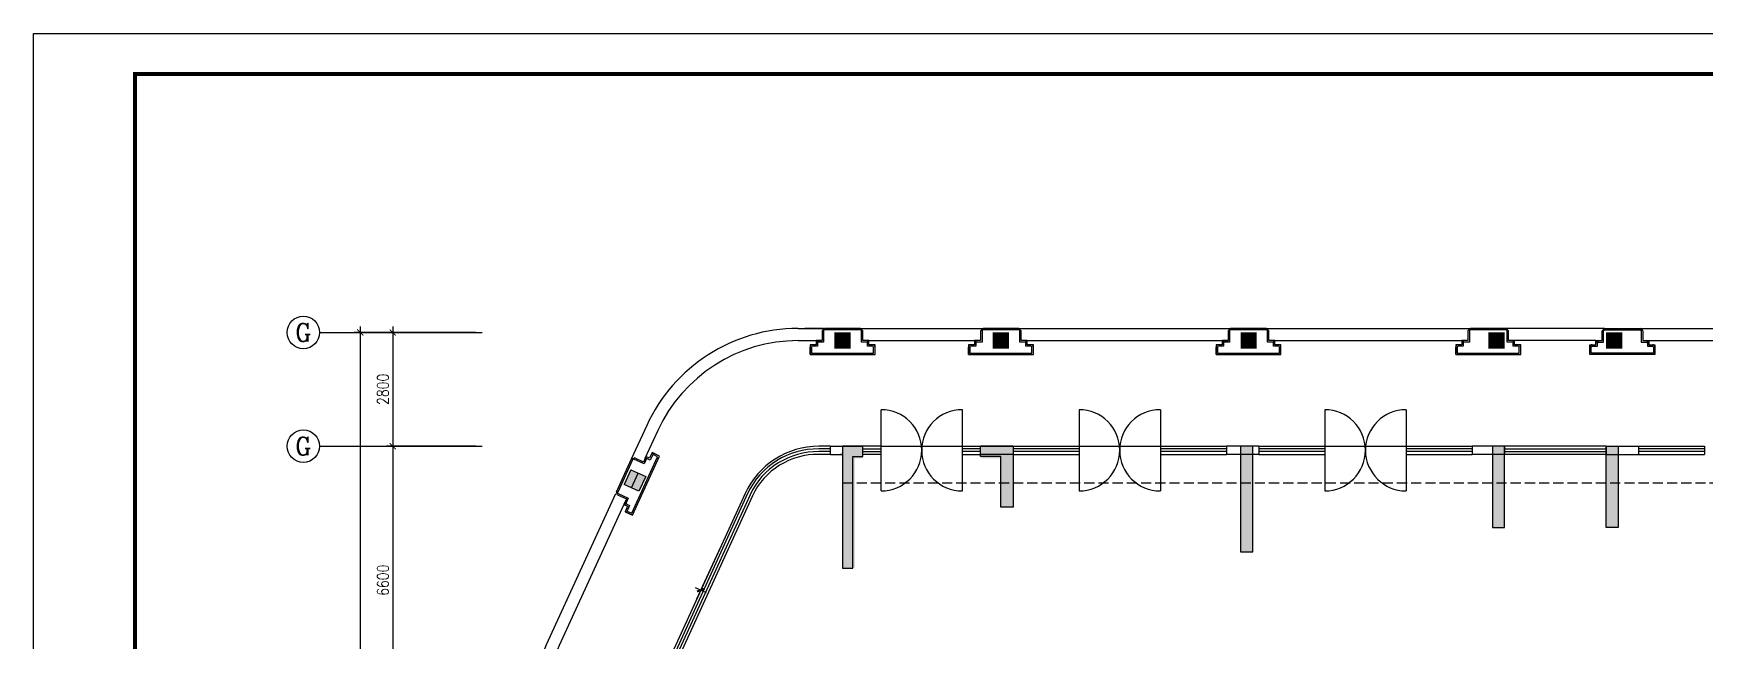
# Model space of a CAD drawing. Extents: x 2942 to 121742, y -69387 to 14613.
# Drawn here: x 2942 to 44088, y -335 to 14613 of the extents above; entities that cross this region are included whole.
import ezdxf
from ezdxf.enums import TextEntityAlignment as Align

# ---------------------------------------------------------------- set-up
doc = ezdxf.new("R2010")
doc.units = 0
doc.header["$LTSCALE"] = 1000
doc.header["$MEASUREMENT"] = 0
doc.linetypes.add('DASH', pattern=[0.35, 0.25, -0.1])
doc.layers.get('0').update_dxf_attribs({"linetype": 'CONTINUOUS'})
doc.layers.get('DEFPOINTS').update_dxf_attribs({"linetype": 'CONTINUOUS'})
for name, color, linetype in [('AXIS', 7, 'CONTINUOUS'), ('AXIS_TEXT', 7, 'CONTINUOUS'), ('COLUMN', 252, 'CONTINUOUS'), ('FRAME', 7, 'CONTINUOUS'), ('KT', 7, 'CONTINUOUS'), ('STAIR', 7, 'CONTINUOUS'), ('WALL', 7, 'CONTINUOUS'), ('WINDOW', 7, 'CONTINUOUS'), ('柱', 252, 'CONTINUOUS')]:
    doc.layers.add(name, color=color, linetype=linetype)
doc.styles.add('COMPLEX', font='COMPLEX.shx', dxfattribs={"width": 0.8})
doc.styles.add('DIM_FONT', font='romanc.shx', dxfattribs={"width": 0.8})
doc.dimstyles.new('S100', dxfattribs={"dimtxt": 280, "dimasz": 150, "dimexe": 150, "dimexo": 150, "dimgap": 100, "dimtad": 1, "dimdec": 0, "dimzin": 0, "dimdsep": 46, "dimtxsty": 'DIM_FONT', "dimblk": '_DIMX', "dimblk1": 'ARCHTICK', "dimblk2": 'ARCHTICK', "dimsah": 1, "dimcen": 0.09, "dimdle": 150, "dimclrt": 7, "dimadec": 0, "dimazin": 0, "dimtfac": 1, "dimtdec": 0, "dimtix": 1, "dimtmove": 2, "dimatfit": 3, "dimldrblk": 'ARCHTICK', "dimfxl": 0, "dimtolj": 1, "dimtzin": 0, "dimarcsym": 0})

# ---------------------------------------------------------------- blocks, each defined once
blk = doc.blocks.new('_FZH')
blk.add_solid([(-0.5, -0.5), (0.5, -0.5), (-0.5, 0.5), (0.5, 0.5)])
blk = doc.blocks.new('_ARCHTICK')
at = {"color": 0, "linetype": 'ByBlock', "const_width": 0.15}
blk.add_lwpolyline([(-0.5, -0.5), (0.5, 0.5)], dxfattribs=at)
blk = doc.blocks.new('*D759')
at = {"color": 0, "linetype": 'ByBlock'}
for p, q in [((13838, 7250), (10838, 7250)), ((10988, 7400), (10988, -15500)), ((13838, -15350), (10838, -15350))]:
    blk.add_line(p, q, dxfattribs=at)
at = {"layer": 'DEFPOINTS', "color": 0, "linetype": 'ByBlock'}
for p in [(13988, 7250), (10988, -15350), (13988, -15350)]:
    blk.add_point(p, dxfattribs=at)
at = {"color": 0, "linetype": 'ByBlock', "xscale": 150, "yscale": 150, "zscale": 150}
for p, rotation in [((10988, 7250), 90), ((10988, -15350), 270)]:
    blk.add_blockref('_ARCHTICK', p, dxfattribs=dict(at, rotation=rotation))
at = {"color": 7, "linetype": 'ByBlock', "insert": (10748, -4050), "char_height": 280, "attachment_point": 5, "rotation": 90, "style": 'DIM_FONT'}
blk.add_mtext('\\A1;22600', dxfattribs=at)
blk = doc.blocks.new('_DIMX')
blk.add_line((-150, 0), (150, 0))
at = {"const_width": 50}
blk.add_lwpolyline([(-70, -70), (70, 70)], dxfattribs=at)
blk = doc.blocks.new('*D769')
at = {"color": 0, "linetype": 'ByBlock'}
for p, q in [((11788, 4600), (11788, -2300)), ((13838, 4450), (11638, 4450)), ((13838, -2150), (11638, -2150))]:
    blk.add_line(p, q, dxfattribs=at)
at = {"layer": 'DEFPOINTS', "color": 0, "linetype": 'ByBlock'}
for p in [(13988, 4450), (11788, -2150), (13988, -2150)]:
    blk.add_point(p, dxfattribs=at)
at = {"color": 0, "linetype": 'ByBlock', "xscale": 150, "yscale": 150, "zscale": 150}
for p, rotation in [((11788, 4450), 90), ((11788, -2150), 270)]:
    blk.add_blockref('_ARCHTICK', p, dxfattribs=dict(at, rotation=rotation))
at = {"color": 7, "linetype": 'ByBlock', "insert": (11548, 1150), "char_height": 280, "attachment_point": 5, "rotation": 90, "style": 'DIM_FONT'}
blk.add_mtext('\\A1;6600', dxfattribs=at)
blk = doc.blocks.new('_AXISO')
blk.add_circle((0, 0), 0.5)
at = {"layer": 'AXIS_TEXT', "style": 'COMPLEX', "width": 1.041667}
blk.add_attdef('A', text='', height=0.56, dxfattribs=at).set_placement((-0.25, -0.28), (0.25, -0.28), align=Align.FIT)
blk = doc.blocks.new('*D778')
at = {"color": 0, "linetype": 'ByBlock'}
for p, q in [((12288, 7250), (11638, 7250)), ((11788, 7400), (11788, 4300)), ((12288, 4450), (11638, 4450))]:
    blk.add_line(p, q, dxfattribs=at)
at = {"layer": 'DEFPOINTS', "color": 0, "linetype": 'ByBlock'}
for p in [(12438, 7250), (11788, 4450), (12438, 4450)]:
    blk.add_point(p, dxfattribs=at)
at = {"color": 0, "linetype": 'ByBlock', "xscale": 150, "yscale": 150, "zscale": 150}
for p, rotation in [((11788, 7250), 90), ((11788, 4450), 270)]:
    blk.add_blockref('_ARCHTICK', p, dxfattribs=dict(at, rotation=rotation))
at = {"color": 7, "linetype": 'ByBlock', "insert": (11548, 5850), "char_height": 280, "attachment_point": 5, "rotation": 90, "style": 'DIM_FONT'}
blk.add_mtext('\\A1;2800', dxfattribs=at)
blk = doc.blocks.new('M_B0OPK')
for p, q in [((-0.5, 0.5), (0.5, 0.5)), ((0.5, 0.167), (-0.5, 0.167)), ((0.5, -0.167), (-0.5, -0.167)), ((-0.5, -0.5), (0.5, -0.5))]:
    blk.add_line(p, q)

msp = doc.modelspace()

# ---------------------------------------------------------------- hatches: boundary and pattern name
at = {"layer": 'COLUMN'}
h = msp.add_hatch(color=256, dxfattribs=at)
h.paths.add_polyline_path([(17849.9, 3341.3), (17933.4, 3523.1), (17569.8, 3689.9), (17486.4, 3508.2)])
h.paths.add_polyline_path([(17933.4, 3523.1), (18016.8, 3704.9), (17653.2, 3871.7), (17569.8, 3689.9)])
at = {"layer": '柱'}
h = msp.add_hatch(color=252, dxfattribs=at)
h.paths.add_polyline_path([(38863.3, -1150.1), (39163.3, -1150.1), (39163.3, -2150.1), (37863.3, -2150.1), (37863.3, -1850.1), (38863.3, -1850.1)])
h.paths.add_polyline_path([(23363.3, 4449.9), (22863.3, 4449.9), (22863.3, 1449.9), (23163.3, 1449.9), (23163.3, 4149.9), (23363.3, 4149.9)])
h.paths.add_polyline_path([(22863.3, -3150.1), (23163.3, -3150.1), (23163.3, -4650.1), (23363.3, -4650.1), (23363.3, -4950.1), (22863.3, -4950.1)])
h.paths.add_polyline_path([(29463.3, -8150.1), (29963.3, -8150.1), (29963.3, -10140.1), (29663.3, -10140.1), (29663.3, -8450.1), (29463.3, -8450.1)])
h.paths.add_polyline_path([(25463.3, -12850.1), (25763.3, -12850.1), (25763.3, -14550.1), (26113.3, -14550.1), (26113.3, -14850.1), (25463.3, -14850.1)])
h.paths.add_polyline_path([(25963.3, -9350.1), (25463.3, -9350.1), (25463.3, -10950.1), (25763.3, -10950.1), (25763.3, -9650.1), (25963.3, -9650.1)])
h.paths.add_polyline_path([(28663.3, -14550.1), (28663.3, -14850.1), (30063.3, -14850.1), (30063.3, -14550.1), (29463.3, -14550.1), (29463.3, -13850.1), (29163.3, -13850.1), (29163.3, -14550.1)])
h.paths.add_polyline_path([(34563.3, -13750.1), (34863.3, -13750.1), (34863.3, -15350.1), (34563.3, -15350.1)])
h.paths.add_polyline_path([(26563.3, -2400.1), (27263.3, -2400.1), (27263.3, -1700.1), (26563.3, -1700.1)])
h.paths.add_polyline_path([(26563.3, -5200.1), (27263.3, -5200.1), (27263.3, -4500.1), (26563.3, -4500.1)])
h.paths.add_polyline_path([(26263.3, 4449.9), (27063.3, 4449.9), (27063.3, 3149.9), (27063.3, 2949.9), (26763.3, 2949.9), (26763.3, 4149.9), (26263.3, 4149.9)])
h.paths.add_polyline_path([(34863.3, -8150.1), (34863.3, -8450.1), (32863.3, -8450.1), (32863.3, -8150.1)])
h.paths.add_polyline_path([(32363.3, -5200.1), (33063.3, -5200.1), (33063.3, -4500.1), (32363.3, -4500.1)])
h.paths.add_polyline_path([(32363.3, -2400.1), (33063.3, -2400.1), (33063.3, -1700.1), (32363.3, -1700.1)])
h.paths.add_polyline_path([(37963.3, -6550.1), (37963.3, -6250.1), (37163.3, -6250.1), (37163.3, -8850.1), (38063.3, -8850.1), (38063.3, -8550.1), (37463.3, -8550.1), (37463.3, -6550.1)])
h.paths.add_polyline_path([(37463.3, -6550.1), (37463.3, -8550.1)], flags=16)
h.paths.add_polyline_path([(32663.3, 1849.9), (32963.3, 1849.9), (32963.3, 4449.9), (32663.3, 4449.9)])
h.paths.add_polyline_path([(54563.3, 4449.9), (53763.3, 4449.9), (53763.3, 3149.9), (53763.3, 2949.9), (54063.3, 2949.9), (54063.3, 4149.9), (54563.3, 4149.9)])
h.paths.add_polyline_path([(54263.3, -2400.1), (53563.3, -2400.1), (53563.3, -1700.1), (54263.3, -1700.1)])
h.paths.add_polyline_path([(54263.3, -5200.1), (53563.3, -5200.1), (53563.3, -4500.1), (54263.3, -4500.1)])
h.paths.add_polyline_path([(51363.3, -8150.1), (50863.3, -8150.1), (50863.3, -10140.1), (51163.3, -10140.1), (51163.3, -8450.1), (51363.3, -8450.1)])
h.paths.add_polyline_path([(46263.3, -13750.1), (45963.3, -13750.1), (45963.3, -15350.1), (46263.3, -15350.1)])
h.paths.add_polyline_path([(41963.3, -13350.1), (41663.3, -13350.1), (41663.3, -15350.1), (41963.3, -15350.1)])
h.paths.add_polyline_path([(38863.3, -13350.1), (39163.3, -13350.1), (39163.3, -15350.1), (38863.3, -15350.1)])
h.paths.add_polyline_path([(52163.3, -14550.1), (52163.3, -14850.1), (50763.3, -14850.1), (50763.3, -14550.1), (51363.3, -14550.1), (51363.3, -13850.1), (51663.3, -13850.1), (51663.3, -14550.1)])
h.paths.add_polyline_path([(45963.3, -8150.1), (45963.3, -8450.1), (47963.3, -8450.1), (47963.3, -8150.1)])
h.paths.add_polyline_path([(41963.3, -1150.1), (41663.3, -1150.1), (41663.3, -2150.1), (42963.3, -2150.1), (42963.3, -1850.1), (41963.3, -1850.1)])
h.paths.add_polyline_path([(39063.3, -6550.1), (39063.3, -6250.1), (39863.3, -6250.1), (39863.3, -8850.1), (38963.3, -8850.1), (38963.3, -8550.1), (39563.3, -8550.1), (39563.3, -6550.1)])
h.paths.add_polyline_path([(41763.3, -6550.1), (41763.3, -6250.1), (40963.3, -6250.1), (40963.3, -8850.1), (41863.3, -8850.1), (41863.3, -8550.1), (41263.3, -8550.1), (41263.3, -6550.1)])
h.paths.add_polyline_path([(43363.3, -6550.1), (43363.3, -8550.1)], flags=16)
h.paths.add_polyline_path([(42863.3, -6550.1), (42863.3, -6250.1), (43663.3, -6250.1), (43663.3, -8850.1), (42763.3, -8850.1), (42763.3, -8550.1), (43363.3, -8550.1), (43363.3, -6550.1)])
h.paths.add_polyline_path([(38863.3, 2449.9), (39163.3, 2449.9), (39163.3, 4449.9), (38863.3, 4449.9)])
h.paths.add_polyline_path([(41963.3, 2449.9), (41663.3, 2449.9), (41663.3, 4449.9), (41963.3, 4449.9)])
h.paths.add_polyline_path([(48463.3, -5200.1), (47763.3, -5200.1), (47763.3, -4500.1), (48463.3, -4500.1)])
h.paths.add_polyline_path([(48463.3, -2400.1), (47763.3, -2400.1), (47763.3, -1700.1), (48463.3, -1700.1)])
h.paths.add_polyline_path([(48163.3, 1849.9), (47863.3, 1849.9), (47863.3, 4449.9), (48163.3, 4449.9)])
h.paths.add_polyline_path([(55363.3, -12850.1), (55063.3, -12850.1), (55063.3, -14550.1), (54713.3, -14550.1), (54713.3, -14850.1), (55363.3, -14850.1)])
h.paths.add_polyline_path([(54863.3, -9350.1), (55363.3, -9350.1), (55363.3, -10950.1), (55063.3, -10950.1), (55063.3, -9650.1), (54863.3, -9650.1)])
h.paths.add_polyline_path([(57463.3, 4449.9), (57963.3, 4449.9), (57963.3, 1449.9), (57663.3, 1449.9), (57663.3, 4149.9), (57463.3, 4149.9)])
h.paths.add_polyline_path([(57963.3, -3150.1), (57663.3, -3150.1), (57663.3, -4650.1), (57463.3, -4650.1), (57463.3, -4950.1), (57963.3, -4950.1)])
edge = h.paths.add_edge_path()
edge.add_line((20397.6, 4449.9), (58994.1, 4449.9))
edge = h.paths.add_edge_path()
edge.add_line((57963.3, -17655), (57963.3, 8640.9))

# ---------------------------------------------------------------- linework, layer by layer
for p, q in [((23813.3, 3349.7), (23813.3, 5349.7)), ((25813.3, 3349.7), (25813.3, 5349.7)), ((28688.3, 5349.7), (28688.3, 3349.7)), ((30688.3, 5349.7), (30688.3, 3349.7)), ((34738.3, 5349.7), (34738.3, 3349.7)), ((36738.3, 5349.7), (36738.3, 3349.7)), ((30688.3, 4449.9), (32313.3, 4449.9)), ((32313.3, 4383.1), (30688.3, 4383.1)), ((32313.3, 4316.3), (30688.3, 4316.3)), ((30688.3, 4249.5), (32313.3, 4249.5)), ((33113.3, 4449.9), (34738.3, 4449.9)), ((34738.3, 4383.1), (33113.3, 4383.1)), ((34738.3, 4316.3), (33113.3, 4316.3)), ((33113.3, 4249.5), (34738.3, 4249.5)), ((36738.3, 4449.9), (38363.3, 4449.9)), ((38363.3, 4383.1), (36738.3, 4383.1)), ((38363.3, 4316.3), (36738.3, 4316.3)), ((36738.3, 4249.5), (38363.3, 4249.5)), ((41663.3, 4449.9), (39163.3, 4449.9)), ((39163.3, 4383.1), (41663.3, 4383.1)), ((39163.3, 4316.3), (41663.3, 4316.3)), ((41663.3, 4249.5), (39163.3, 4249.5))]:
    msp.add_line(p, q)
at = {"color": 0, "linetype": 'ByBlock'}
msp.add_line((19860.2, 1968.2), (19269.1, 680.2), dxfattribs=at)
for centre, start, end in [((23813.3, 4349.7), 270, 90), ((25813.3, 4349.7), 90, 270), ((28688.3, 4349.7), 270, 90), ((30688.3, 4349.7), 90, 270), ((34738.3, 4349.7), 270, 90), ((36738.3, 4349.7), 90, 270)]:
    msp.add_arc(centre, 1000, start, end)
at = {"layer": 'AXIS'}
for p, q in [((9988.4, 7249.9), (13988.4, 7249.9)), ((9988.4, 4449.9), (13988.4, 4449.9))]:
    msp.add_line(p, q, dxfattribs=at)
at = {"layer": 'COLUMN'}
for p, q in [((17653.2, 3871.7), (17486.4, 3508.2)), ((17653.2, 3871.7), (18016.8, 3704.9)), ((17668.2, 3424.7), (17835, 3788.3)), ((18016.8, 3704.9), (17849.9, 3341.3)), ((17849.9, 3341.3), (17486.4, 3508.2))]:
    msp.add_line(p, q, dxfattribs=at)
at = {"layer": 'DEFPOINTS', "color": 0, "linetype": 'ByBlock'}
for p in [(17501.4, 3061.2), (19985.4, 2240.8), (19373.4, 907.4)]:
    msp.add_point(p, dxfattribs=at)
at = {"layer": 'FRAME', "color": 7, "linetype": 'ByBlock'}
msp.add_lwpolyline([(121742.1, -69387), (2942.1, -69387), (2942.1, 14613), (121742.1, 14613)], close=True, dxfattribs=at)
at = {"layer": 'FRAME', "color": 7, "linetype": 'ByBlock', "const_width": 100}
msp.add_lwpolyline([(120742.1, 13612.6), (5442.1, 13612.6), (5442.1, -68387.5), (120742.1, -68387.5)], close=True, dxfattribs=at)
at = {"layer": 'KT', "linetype": 'DASH'}
msp.add_line((22863.3, 3549.9), (57963.3, 3549.9), dxfattribs=at)
at = {"layer": 'STAIR'}
for p, q in [((21768.7, 7349.9), (26323.3, 7349.9)), ((21768.7, 7049.9), (22363.3, 7049.9)), ((22398.4, 7349.9), (21933.1, 7349.9)), ((23513.3, 7049.9), (26113.3, 7049.9)), ((27203.3, 7349.9), (32419.2, 7349.9)), ((27413.3, 7049.9), (32359.2, 7049.9)), ((33313.3, 7349.9), (38322.3, 7349.9)), ((33463.3, 7049.9), (38112.3, 7049.9)), ((41624.4, 7349.9), (39202.3, 7349.9)), ((41414.4, 7049.9), (39413.3, 7049.9)), ((42504.4, 7349.9), (47523.3, 7349.9)), ((42664.8, 7049.9), (47313.3, 7049.9)), ((18041.7, 4958.5), (17662.7, 4131.6)), ((18315.6, 4835), (17999.5, 4146.5)), ((23813.3, 4449.9), (25813.3, 4449.9)), ((28688.3, 4449.9), (30688.3, 4449.9)), ((34738.3, 4449.9), (36738.3, 4449.9))]:
    msp.add_line(p, q, dxfattribs=at)
for points in [[(17270.5, 3277.2), (15613.9, -331.9, 0.0842481), (15139.5, -2099.8), (15093.2, -2591)], [(17480.5, 3015.7), (15886.6, -457.1, 0.084248), (15438.2, -2127.9), (15420, -2320.5)]]:
    msp.add_lwpolyline(points, format="xyb", dxfattribs=at)
for centre, radius, end in [((21768.7, 3249.9), 4100, 155.37191), ((21769.2, 3249.9), 3800, 155.34585)]:
    msp.add_arc(centre, radius, 90, end, dxfattribs=at)
at = {"layer": 'WALL'}
for p, q in [((22213.3, 7049.9), (22230.9, 7032.3)), ((22363.3, 7049.9), (22213.3, 7049.9)), ((22213.3, 7049.9), (22213.3, 6949.9)), ((22398.4, 7014.9), (22273.3, 7014.9)), ((22363.3, 7289.9), (22423.3, 7349.9)), ((22363.3, 7289.9), (22363.3, 7049.9)), ((22398.4, 7290.6), (22398.4, 7014.9)), ((23303.3, 7349.9), (22423.3, 7349.9)), ((23303.3, 7314.9), (22423.3, 7314.9)), ((23303.3, 7349.9), (23363.3, 7289.9)), ((23328.3, 7014.9), (23328.3, 7289.9)), ((23453.3, 7014.9), (23328.3, 7014.9)), ((23363.3, 7049.9), (23363.3, 7289.9)), ((23513.3, 7049.9), (23363.3, 7049.9)), ((23513.3, 7049.9), (23495.8, 7032.3)), ((23513.3, 6949.9), (23513.3, 7049.9)), ((26113.3, 7049.9), (26130.9, 7032.3)), ((26263.3, 7049.9), (26113.3, 7049.9)), ((26113.3, 7049.9), (26113.3, 6949.9)), ((26298.4, 7014.9), (26173.3, 7014.9)), ((26263.3, 7289.9), (26323.3, 7349.9)), ((26263.3, 7289.9), (26263.3, 7049.9)), ((26298.4, 7290.6), (26298.4, 7014.9)), ((27203.3, 7349.9), (26323.3, 7349.9)), ((27203.3, 7314.9), (26323.3, 7314.9)), ((27203.3, 7349.9), (27263.3, 7289.9)), ((27228.3, 7014.9), (27228.3, 7289.9)), ((27353.3, 7014.9), (27228.3, 7014.9)), ((27263.3, 7049.9), (27263.3, 7289.9)), ((27413.3, 7049.9), (27263.3, 7049.9)), ((27413.3, 7049.9), (27395.8, 7032.3)), ((27413.3, 6949.9), (27413.3, 7049.9)), ((32209.2, 7049.9), (32226.7, 7032.3)), ((32359.2, 7049.9), (32209.2, 7049.9)), ((32209.2, 7049.9), (32209.2, 6949.9)), ((32394.2, 7014.9), (32269.2, 7014.9)), ((32359.2, 7289.9), (32419.2, 7349.9)), ((32359.2, 7289.9), (32359.2, 7049.9)), ((32394.2, 7290.6), (32394.2, 7014.9)), ((33299.2, 7349.9), (32419.2, 7349.9)), ((33299.2, 7314.9), (32419.2, 7314.9)), ((33299.2, 7349.9), (33359.2, 7289.9)), ((33324.2, 7014.9), (33324.2, 7289.9)), ((33449.2, 7014.9), (33324.2, 7014.9)), ((33359.2, 7049.9), (33359.2, 7289.9)), ((33509.2, 7049.9), (33359.2, 7049.9)), ((33509.2, 7049.9), (33491.6, 7032.3)), ((33509.2, 6949.9), (33509.2, 7049.9)), ((38112.3, 7049.9), (38129.8, 7032.3)), ((38262.3, 7049.9), (38112.3, 7049.9)), ((38112.3, 7049.9), (38112.3, 6949.9)), ((38297.3, 7014.9), (38172.3, 7014.9)), ((38262.3, 7289.9), (38322.3, 7349.9)), ((38262.3, 7289.9), (38262.3, 7049.9)), ((38297.3, 7290.6), (38297.3, 7014.9)), ((39202.3, 7349.9), (38322.3, 7349.9)), ((39202.3, 7314.9), (38322.3, 7314.9)), ((39202.3, 7349.9), (39262.3, 7289.9)), ((39227.3, 7014.9), (39227.3, 7289.9)), ((39352.3, 7014.9), (39227.3, 7014.9)), ((39262.3, 7049.9), (39262.3, 7289.9)), ((39412.3, 7049.9), (39262.3, 7049.9)), ((39412.3, 7049.9), (39394.7, 7032.3)), ((39412.3, 6949.9), (39412.3, 7049.9)), ((41414.4, 7049.9), (41432, 7032.3)), ((41414.4, 6949.9), (41414.4, 7049.9)), ((41414.4, 7049.9), (41564.4, 7049.9)), ((41474.4, 7014.9), (41599.4, 7014.9)), ((41624.4, 7349.9), (41564.4, 7289.9)), ((41564.4, 7049.9), (41564.4, 7289.9)), ((41599.4, 7014.9), (41599.4, 7289.9)), ((41624.4, 7349.9), (42504.4, 7349.9)), ((41624.4, 7314.9), (42504.4, 7314.9)), ((42564.4, 7289.9), (42504.4, 7349.9)), ((42529.4, 7290.6), (42529.4, 7014.9)), ((42529.4, 7014.9), (42654.4, 7014.9)), ((42564.4, 7289.9), (42564.4, 7049.9)), ((42564.4, 7049.9), (42714.4, 7049.9)), ((42714.4, 7049.9), (42696.8, 7032.3)), ((42714.4, 7049.9), (42714.4, 6949.9)), ((22063.3, 6949.9), (22080.9, 6932.3)), ((22213.3, 6949.9), (22063.3, 6949.9)), ((22063.3, 6949.9), (22063.3, 6709.9)), ((22063.3, 6709.9), (22063.3, 6889.9)), ((22063.3, 6709.9), (23663.3, 6709.9)), ((22098.3, 6889.9), (22098.3, 6744.9)), ((22098.3, 6744.9), (23628.3, 6744.9)), ((22248.3, 6914.9), (22123.3, 6914.9)), ((22248.3, 6989.9), (22248.3, 6914.9)), ((23478.3, 6914.9), (23478.3, 6989.9)), ((23603.3, 6914.9), (23478.3, 6914.9)), ((23663.3, 6949.9), (23513.3, 6949.9)), ((23628.3, 6744.9), (23628.3, 6889.9)), ((23663.3, 6949.9), (23645.8, 6932.3)), ((23663.3, 6709.9), (23663.3, 6949.9)), ((25963.3, 6949.9), (25980.9, 6932.3)), ((26113.3, 6949.9), (25963.3, 6949.9)), ((25963.3, 6949.9), (25963.3, 6709.9)), ((25963.3, 6709.9), (25963.3, 6889.9)), ((25963.3, 6709.9), (27563.3, 6709.9)), ((25998.3, 6889.9), (25998.3, 6744.9)), ((25998.3, 6744.9), (27528.3, 6744.9)), ((26148.3, 6914.9), (26023.3, 6914.9)), ((26148.3, 6989.9), (26148.3, 6914.9)), ((27378.3, 6914.9), (27378.3, 6989.9)), ((27503.3, 6914.9), (27378.3, 6914.9)), ((27563.3, 6949.9), (27413.3, 6949.9)), ((27528.3, 6744.9), (27528.3, 6889.9)), ((27563.3, 6949.9), (27545.8, 6932.3)), ((27563.3, 6709.9), (27563.3, 6949.9)), ((32059.2, 6949.9), (32076.7, 6932.3)), ((32209.2, 6949.9), (32059.2, 6949.9)), ((32059.2, 6949.9), (32059.2, 6709.9)), ((32059.2, 6709.9), (32059.2, 6889.9)), ((32059.2, 6709.9), (33659.2, 6709.9)), ((32094.2, 6889.9), (32094.2, 6744.9)), ((32094.2, 6744.9), (33624.2, 6744.9)), ((32244.2, 6914.9), (32119.2, 6914.9)), ((32244.2, 6989.9), (32244.2, 6914.9)), ((33474.2, 6914.9), (33474.2, 6989.9)), ((33599.2, 6914.9), (33474.2, 6914.9)), ((33659.2, 6949.9), (33509.2, 6949.9)), ((33624.2, 6744.9), (33624.2, 6889.9)), ((33659.2, 6949.9), (33641.6, 6932.3)), ((33659.2, 6709.9), (33659.2, 6949.9)), ((37962.3, 6949.9), (37979.8, 6932.3)), ((38112.3, 6949.9), (37962.3, 6949.9)), ((37962.3, 6949.9), (37962.3, 6709.9)), ((37962.3, 6709.9), (37962.3, 6889.9)), ((37962.3, 6709.9), (39562.3, 6709.9)), ((37997.3, 6889.9), (37997.3, 6744.9)), ((37997.3, 6744.9), (39527.3, 6744.9)), ((38147.3, 6914.9), (38022.3, 6914.9)), ((38147.3, 6989.9), (38147.3, 6914.9)), ((39377.3, 6914.9), (39377.3, 6989.9)), ((39502.3, 6914.9), (39377.3, 6914.9)), ((39562.3, 6949.9), (39412.3, 6949.9)), ((39527.3, 6744.9), (39527.3, 6889.9)), ((39562.3, 6949.9), (39544.7, 6932.3)), ((39562.3, 6709.9), (39562.3, 6949.9)), ((41264.4, 6949.9), (41282, 6932.3)), ((41264.4, 6709.9), (41264.4, 6949.9)), ((41264.4, 6949.9), (41414.4, 6949.9)), ((42864.4, 6709.9), (41264.4, 6709.9)), ((41299.4, 6744.9), (41299.4, 6889.9)), ((42829.4, 6744.9), (41299.4, 6744.9)), ((41324.4, 6914.9), (41449.4, 6914.9)), ((41449.4, 6914.9), (41449.4, 6989.9)), ((42679.4, 6989.9), (42679.4, 6914.9)), ((42679.4, 6914.9), (42804.4, 6914.9)), ((42714.4, 6949.9), (42864.4, 6949.9)), ((42829.4, 6889.9), (42829.4, 6744.9)), ((42864.4, 6949.9), (42846.8, 6932.3)), ((42864.4, 6949.9), (42864.4, 6709.9)), ((42864.4, 6709.9), (42864.4, 6889.9)), ((17662.4, 4131.6), (17295.4, 3331.7)), ((17694.3, 4117), (17327.2, 3317.1)), ((17662.4, 4131.6), (17742, 4161.1)), ((17673.4, 2800.7), (18311.5, 4191.3)), ((17690.6, 2754.3), (18357.9, 4208.5)), ((17977.3, 4014.6), (17727.4, 4129.3)), ((17960.1, 4061), (17742, 4161.1)), ((18022.7, 4197.3), (17960.1, 4061)), ((18029.5, 4128.2), (17977.3, 4014.6)), ((18022.7, 4197.3), (18031.3, 4174)), ((18113.6, 4155.6), (18022.7, 4197.3)), ((18130.8, 4109.2), (18062.6, 4140.5)), ((18176.1, 4291.9), (18113.6, 4155.6)), ((18182.9, 4222.8), (18130.8, 4109.2)), ((18176.1, 4291.9), (18184.8, 4268.6)), ((18357.9, 4208.5), (18176.1, 4291.9)), ((18311.5, 4191.3), (18216.1, 4235.1)), ((22563.3, 4249.5), (22563.3, 4449.9)), ((22563.3, 4449.9), (22859.3, 4449.9)), ((22563.3, 4249.5), (22863.3, 4249.5)), ((22859.3, 4449.9), (23363.3, 4449.9)), ((23363.3, 4249.5), (23363.3, 4449.9)), ((23813.3, 4249.5), (23813.3, 4449.9)), ((23813.3, 4249.5), (23813.3, 4449.9)), ((25813.3, 4249.5), (25813.3, 4449.9)), ((25813.3, 4249.5), (25813.3, 4449.9)), ((26263.3, 4249.5), (26263.3, 4449.9)), ((27063.3, 4449.9), (26263.3, 4449.9)), ((27063.3, 4249.5), (26263.3, 4249.5)), ((27063.3, 4449.9), (27063.3, 4249.5)), ((28688.3, 4449.9), (28688.3, 4249.5)), ((28688.3, 4449.9), (28688.3, 4249.5)), ((30688.3, 4449.9), (30688.3, 4249.5)), ((30688.3, 4449.9), (30688.3, 4249.5)), ((32313.3, 4449.9), (32313.3, 4249.5)), ((33113.3, 4449.9), (32313.3, 4449.9)), ((33113.3, 4249.5), (32313.3, 4249.5)), ((33113.3, 4449.9), (33113.3, 4249.5)), ((34738.3, 4449.9), (34738.3, 4249.5)), ((34738.3, 4449.9), (34738.3, 4249.5)), ((36738.3, 4449.9), (36738.3, 4249.5)), ((36738.3, 4449.9), (36738.3, 4249.5)), ((39163.3, 4449.9), (38363.3, 4449.9)), ((38363.3, 4449.9), (38363.3, 4249.5)), ((39163.3, 4249.5), (38363.3, 4249.5)), ((39163.3, 4449.9), (39163.3, 4249.5)), ((41663.3, 4449.9), (42463.3, 4449.9)), ((41663.3, 4449.9), (41663.3, 4249.5)), ((41663.3, 4249.5), (42463.3, 4249.5)), ((42463.3, 4449.9), (42463.3, 4249.5)), ((44088.3, 4449.9), (44088.3, 4249.5)), ((44088.3, 4449.9), (44088.3, 4249.5)), ((17324.9, 3252.2), (17295.4, 3331.7)), ((17324.9, 3252.2), (17543.1, 3152.1)), ((17338.9, 3284.3), (17589.5, 3169.3)), ((17543.1, 3152.1), (17480.5, 3015.8)), ((17480.5, 3015.8), (17503.8, 3024.4)), ((17480.5, 3015.8), (17571.4, 2974.1)), ((17571.4, 2974.1), (17508.8, 2837.7)), ((17589.5, 3169.3), (17537.3, 3055.7)), ((17549.6, 3022.5), (17617.8, 2991.3)), ((17617.8, 2991.3), (17565.7, 2877.7)), ((17508.8, 2837.7), (17532.1, 2846.4)), ((17508.8, 2837.7), (17690.6, 2754.3)), ((17690.6, 2754.3), (17563.4, 2812.7)), ((17578, 2844.5), (17673.4, 2800.7))]:
    msp.add_line(p, q, dxfattribs=at)
for centre, radius, start, end in [((22273.3, 6989.9), 60, 90, 180), ((22273.3, 6989.9), 25, 90, 180), ((22423.3, 7289.9), 25, 90, 178.28208), ((23303.3, 7289.9), 25, 0, 90), ((23453.3, 6989.9), 60, 360, 90), ((23453.3, 6989.9), 25, 360, 90), ((26173.3, 6989.9), 60, 90, 180), ((26173.3, 6989.9), 25, 90, 180), ((26323.3, 7289.9), 25, 90, 178.28208), ((27203.3, 7289.9), 25, 0, 90), ((27353.3, 6989.9), 60, 360, 90), ((27353.3, 6989.9), 25, 360, 90), ((32269.2, 6989.9), 60, 90, 180), ((32269.2, 6989.9), 25, 90, 180), ((32419.2, 7289.9), 25, 90, 178.28208), ((33299.2, 7289.9), 25, 0, 90), ((33449.2, 6989.9), 60, 360, 90), ((33449.2, 6989.9), 25, 360, 90), ((38172.3, 6989.9), 60, 90, 180), ((38172.3, 6989.9), 25, 90, 180), ((38322.3, 7289.9), 25, 90, 178.28208), ((39202.3, 7289.9), 25, 0, 90), ((39352.3, 6989.9), 60, 360, 90), ((39352.3, 6989.9), 25, 360, 90), ((41474.4, 6989.9), 60, 90, 180), ((41474.4, 6989.9), 25, 90, 180), ((41624.4, 7289.9), 25, 90, 180), ((42504.4, 7289.9), 25, 1.71792, 90), ((42654.4, 6989.9), 60, 0, 90), ((42654.4, 6989.9), 25, 0, 90), ((22123.3, 6889.9), 60, 90, 180), ((22123.3, 6889.9), 25, 90, 180), ((23603.3, 6889.9), 60, 360, 90), ((23603.3, 6889.9), 25, 0, 90), ((26023.3, 6889.9), 60, 90, 180), ((26023.3, 6889.9), 25, 90, 180), ((27503.3, 6889.9), 60, 360, 90), ((27503.3, 6889.9), 25, 0, 90), ((32119.2, 6889.9), 60, 90, 180), ((32119.2, 6889.9), 25, 90, 180), ((33599.2, 6889.9), 60, 360, 90), ((33599.2, 6889.9), 25, 0, 90), ((38022.3, 6889.9), 60, 90, 180), ((38022.3, 6889.9), 25, 90, 180), ((39502.3, 6889.9), 60, 360, 90), ((39502.3, 6889.9), 25, 0, 90), ((41324.4, 6889.9), 60, 90, 180), ((41324.4, 6889.9), 25, 90, 180), ((42804.4, 6889.9), 60, 0, 90), ((42804.4, 6889.9), 25, 0, 90), ((17717, 4106.5), 25, 65.35, 155.35), ((18052.2, 4117.7), 60, 65.35, 155.35), ((18052.2, 4117.7), 25, 65.35, 155.35), ((18205.7, 4212.4), 60, 65.35, 155.35), ((18205.7, 4212.4), 25, 65.35, 155.35), ((17350, 3306.7), 25, 155.35, 243.63208), ((17560.1, 3045.3), 60, 155.35, 245.35), ((17588.4, 2867.2), 60, 155.35, 245.35), ((17560.1, 3045.3), 25, 155.35, 245.35), ((17588.4, 2867.2), 25, 155.35, 245.35)]:
    msp.add_arc(centre, radius, start, end, dxfattribs=at)
at = {"layer": 'WINDOW'}
for p, q in [((22563.3, 4382.8), (22282.9, 4382.8)), ((22563.3, 4316.1), (22282.9, 4316.1)), ((22563.3, 4249.5), (22282.9, 4249.5)), ((22563.3, 4449.9), (22283.1, 4449.9)), ((22863.3, 4249.5), (22811.7, 4249.5)), ((20464.4, 3284.1), (18305.8, -1417.7)), ((20525, 3284.5), (18366.4, -1447)), ((20585.6, 3256.7), (18414.9, -1501)), ((20646.1, 3228.9), (18475.5, -1528.8))]:
    msp.add_line(p, q, dxfattribs=at)
for centre, radius, start, end in [((22283, 2448.5), 2001.4, 89.99774, 155.32076), ((22253.4, 2473.9), 1909.1, 89.11593, 154.88813), ((22253.4, 2473.9), 1842.5, 89.08422, 154.87154), ((22253.5, 2473.9), 1775.8, 89.05014, 154.8537)]:
    msp.add_arc(centre, radius, start, end, dxfattribs=at)
at = {"layer": '柱', "flags": 128}
for points in [[(23363.3, 4449.9), (22863.3, 4449.9), (22863.3, 1449.9), (23113.3, 1449.9), (23113.3, 4199.9), (23363.3, 4199.9), (23363.3, 4449.9)], [(26263.3, 4449.9), (27063.3, 4449.9), (27063.3, 3149.9), (27063.3, 3149.9), (27063.3, 2949.9), (26763.3, 2949.9), (26763.3, 4199.9), (26263.3, 4199.9), (26263.3, 4449.9)]]:
    msp.add_lwpolyline(points, dxfattribs=at)
at = {"layer": '柱'}
for points in [[(32663.3, 1849.9), (32963.3, 1849.9), (32963.3, 4449.9), (32663.3, 4449.9)], [(38863.3, 2449.9), (39163.3, 2449.9), (39163.3, 4449.9), (38863.3, 4449.9)], [(41963.3, 2449.9), (41663.3, 2449.9), (41663.3, 4449.9), (41963.3, 4449.9)]]:
    msp.add_lwpolyline(points, close=True, dxfattribs=at)

# ---------------------------------------------------------------- block references
at = {"color": 0, "linetype": 'ByBlock', "xscale": 0.9999990000000001, "yscale": 0.9999990000000001, "zscale": 0.9999990000000001, "rotation": 335.3458457448748}
msp.add_blockref('_DIMX', (19373.4, 907.4), dxfattribs=at)
at = {"layer": 'AXIS', "xscale": 799.9992, "yscale": 799.9992, "zscale": 799.9992}
for p in [(9588.4, 7250.9), (9588.4, 4450.9)]:
    msp.add_blockref('_AXISO', p, dxfattribs=at).add_auto_attribs({'A': 'G'})
at = {"layer": 'COLUMN', "xscale": 399.9996, "yscale": 399.9996, "zscale": 399.9996}
for p in [(22863.3, 7049.9), (26763.3, 7049.9), (32863.3, 7049.9), (38963.3, 7049.9), (41863.3, 7049.9)]:
    msp.add_blockref('_FZH', p, dxfattribs=at)
at = {"layer": 'WINDOW', "rotation": 180}
for p, xscale, yscale, zscale in [((23588.3, 4349.7), 449.99955, 200.4191175654318, 449.99955), ((27875.8, 4349.7), -1624.998375, 200.4191175650826, 1624.998375), ((43275.8, 4349.7), -1624.998375, 200.4191175650826, 1624.998375)]:
    msp.add_blockref('M_B0OPK', p, dxfattribs=dict(at, xscale=xscale, yscale=yscale, zscale=zscale))
at = {"layer": 'WINDOW', "xscale": 449.99955, "yscale": 200.419117565701, "zscale": 449.99955}
msp.add_blockref('M_B0OPK', (26038.3, 4349.7), dxfattribs=at)

# ---------------------------------------------------------------- dimensions: what is measured, and where the dimension line sits
at = {"layer": 'AXIS'}
dim = msp.add_aligned_dim(p1=(13988.4, 7249.9), p2=(13988.4, -15350.1), distance=-3000, dimstyle='S100', dxfattribs=at)
dim.commit()
dim.dimension.update_dxf_attribs({"geometry": '*D759', "text_midpoint": (10748.4, -4050.1)})
for base, p1, p2, picture, middle in [((11788.4, 4449.9), (12438.4, 7249.9), (12438.4, 4449.9), '*D778', (11548.4, 5849.9)), ((11788.4, -2150.1), (13988.4, 4449.9), (13988.4, -2150.1), '*D769', (11548.4, 1149.9))]:
    dim = msp.add_linear_dim(base=base, p1=p1, p2=p2, angle=90, dimstyle='S100', dxfattribs=at)
    dim.commit()
    dim.dimension.update_dxf_attribs({"geometry": picture, "text_midpoint": middle})

doc.saveas('drawing.dxf')
